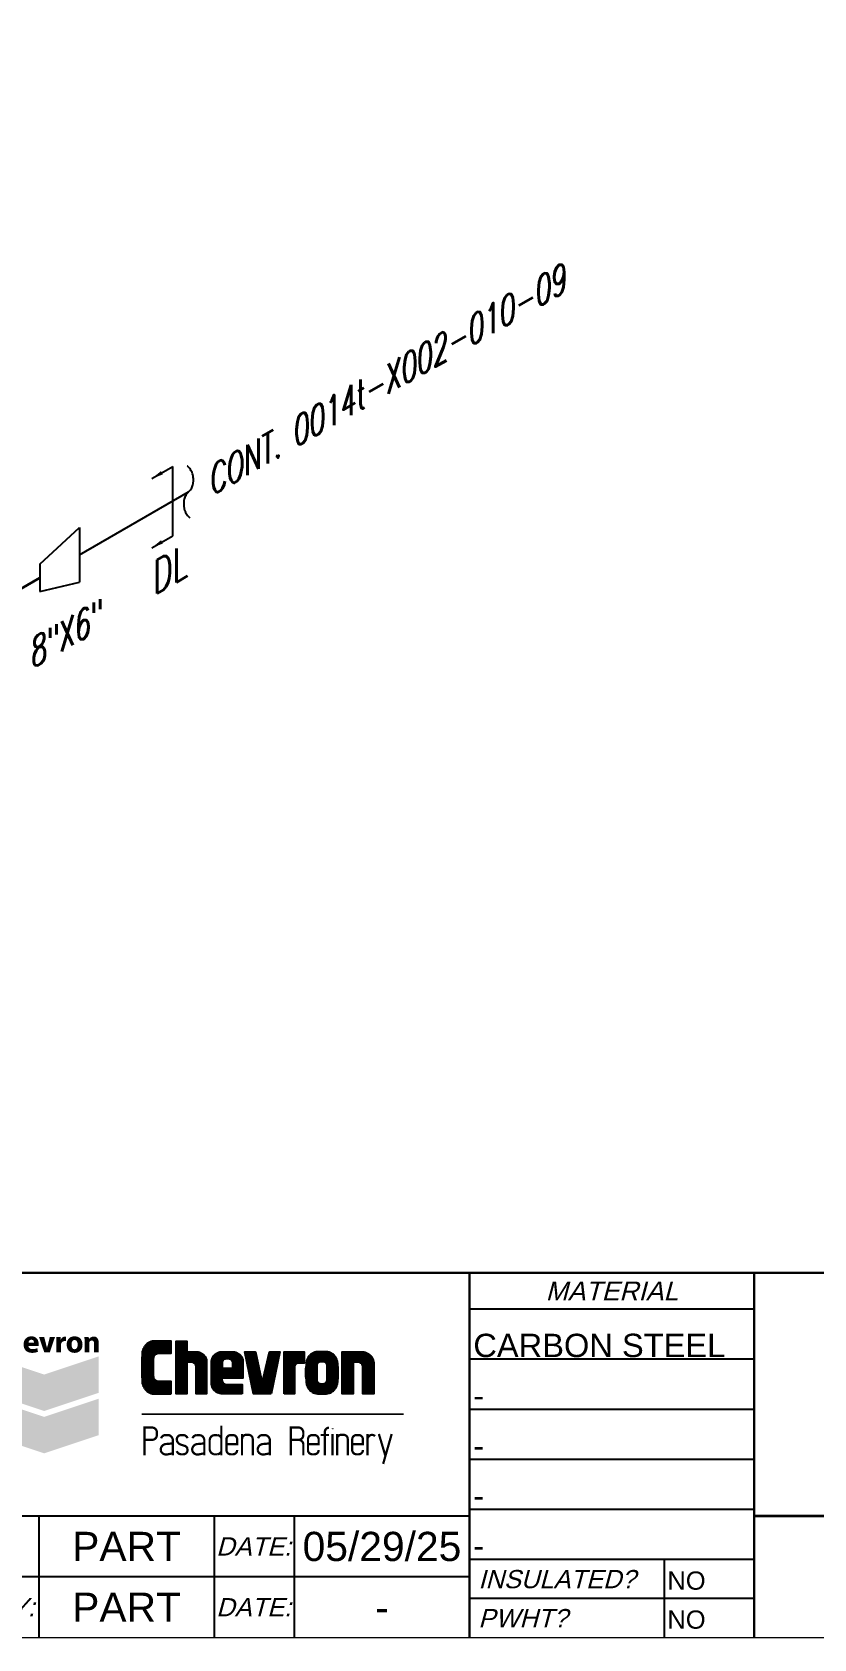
# Model space of a CAD drawing. Header units: inches. Extents: x 0.1 to 17.4, y 0.1 to 11.4.
# Drawn here: x 10.75 to 13.43, y 0.25 to 5.75 of the extents above; entities that cross this region are included whole.
import ezdxf
from ezdxf.enums import TextEntityAlignment as Align

# ---------------------------------------------------------------- set-up
doc = ezdxf.new("R2010")
doc.units = ezdxf.units.IN
doc.header["$MEASUREMENT"] = 0
doc.linetypes.add('HIDDEN2', pattern=[0.1875, 0.125, -0.0625])
for name, color, linetype in [('BORDER', 3, 'Continuous'), ('BORDERTEXT', 7, 'Continuous'), ('Continuation', 7, 'Continuous'), ('DL', 20, 'Continuous'), ('FITTINGS', 4, 'Continuous'), ('LOGO', 8, 'Continuous'), ('PIPE-ANNO', 150, 'HIDDEN2'), ('TEXT', 7, 'Continuous'), ('UNAS.PIPE', 251, 'Continuous')]:
    doc.layers.add(name, color=color, linetype=linetype)
doc.layers.add('PIPE', color=7, linetype='Continuous', lineweight=30)
doc.styles.add('FEASStandard', font='arial.ttf')
doc.styles.add('ISO30', font='simplex.shx', dxfattribs={"width": 0.85, "oblique": 30, "height": 0.075})
doc.styles.add('PART_Standard', font='romans', dxfattribs={"width": 0.8, "height": 0.09})
doc.styles.add('Richmond', font='arial.ttf')
doc.dimstyles.new('Richmond', dxfattribs={"dimtxt": 0.18, "dimasz": 0.18, "dimexe": 0.18, "dimexo": 0.0625, "dimgap": 0.09, "dimtad": 0, "dimtih": 1, "dimtoh": 1, "dimdec": 4, "dimzin": 0, "dimdsep": 46, "dimtxsty": 'Richmond', "dimcen": 0.09, "dimadec": 0, "dimazin": 0, "dimtfac": 1, "dimtdec": 4, "dimtofl": 0, "dimtmove": 0, "dimatfit": 3, "dimfxl": 1, "dimtolj": 1, "dimtzin": 0, "dimarcsym": 0})

# ---------------------------------------------------------------- blocks, each defined once
blk = doc.blocks.new('Border')
at = {"layer": 'LOGO', "lineweight": 0}
h = blk.add_hatch(color=164, dxfattribs=at)
edge = h.paths.add_edge_path(flags=16)
edge.add_spline(control_points=[(10.7582, 1.26), (10.7582, 1.2639), (10.7563, 1.2708), (10.7489, 1.2708), (10.7424, 1.2708), (10.7393, 1.2652), (10.7389, 1.26), (10.7389, 1.26), (10.7582, 1.26), (10.7582, 1.26)], knot_values=[0, 0, 0, 0, 1, 1, 1, 2, 2, 2, 3, 3, 3, 3], degree=3, periodic=0)
edge = h.paths.add_edge_path()
edge.add_spline(control_points=[(10.739, 1.2487), (10.7396, 1.2419), (10.7452, 1.2384), (10.7538, 1.2383), (10.759, 1.2382), (10.765, 1.2397), (10.7691, 1.2421), (10.7691, 1.2421), (10.7715, 1.2297), (10.7715, 1.2297), (10.7654, 1.2267), (10.7585, 1.2255), (10.7514, 1.2255), (10.7324, 1.2255), (10.7222, 1.2369), (10.7222, 1.2544), (10.7222, 1.2713), (10.7332, 1.2823), (10.7496, 1.2823), (10.7665, 1.2823), (10.7741, 1.2698), (10.7741, 1.2542), (10.7741, 1.2526), (10.7739, 1.2499), (10.7737, 1.2487), (10.7737, 1.2487), (10.739, 1.2487), (10.739, 1.2487)], knot_values=[0, 0, 0, 0, 1, 1, 1, 2, 2, 2, 3, 3, 3, 4, 4, 4, 5, 5, 5, 6, 6, 6, 7, 7, 7, 8, 8, 8, 9, 9, 9, 9], degree=3, periodic=0)
blk.add_hatch(color=164, dxfattribs=at).paths.add_polyline_path([(10.7929, 1.2277), (10.7752, 1.28), (10.7928, 1.28), (10.8024, 1.243), (10.8027, 1.243), (10.8123, 1.28), (10.8299, 1.28), (10.8123, 1.2277)])
h = blk.add_hatch(color=164, dxfattribs=at)
edge = h.paths.add_edge_path()
edge.add_spline(control_points=[(10.8345, 1.2628), (10.8345, 1.2705), (10.8342, 1.2756), (10.8339, 1.28), (10.8339, 1.28), (10.8489, 1.28), (10.8489, 1.28), (10.8489, 1.28), (10.8494, 1.2703), (10.8494, 1.2703), (10.8494, 1.2703), (10.8498, 1.2703), (10.8498, 1.2703), (10.8524, 1.278), (10.8575, 1.2809), (10.8627, 1.2812), (10.8651, 1.2814), (10.8665, 1.2812), (10.868, 1.2809), (10.868, 1.2809), (10.868, 1.2656), (10.868, 1.2656), (10.8665, 1.2659), (10.8636, 1.2662), (10.8616, 1.266), (10.8554, 1.2655), (10.8517, 1.261), (10.8507, 1.2559), (10.8505, 1.2548), (10.8504, 1.2536), (10.8504, 1.2522), (10.8504, 1.2522), (10.8504, 1.2277), (10.8504, 1.2277), (10.8504, 1.2277), (10.8345, 1.2277), (10.8345, 1.2277), (10.8345, 1.2277), (10.8345, 1.2628), (10.8345, 1.2628)], knot_values=[0, 0, 0, 0, 1, 1, 1, 2, 2, 2, 3, 3, 3, 4, 4, 4, 5, 5, 5, 6, 6, 6, 7, 7, 7, 8, 8, 8, 9, 9, 9, 10, 10, 10, 11, 11, 11, 12, 12, 12, 13, 13, 13, 13], degree=3, periodic=0)
h = blk.add_hatch(color=164, dxfattribs=at)
edge = h.paths.add_edge_path(flags=16)
edge.add_spline(control_points=[(10.9075, 1.2539), (10.9075, 1.2624), (10.9046, 1.2698), (10.897, 1.2698), (10.8894, 1.2698), (10.8865, 1.2624), (10.8865, 1.2539), (10.8865, 1.2453), (10.8894, 1.2379), (10.897, 1.2379), (10.9046, 1.2379), (10.9075, 1.2453), (10.9075, 1.2539)], knot_values=[0, 0, 0, 0, 1, 1, 1, 2, 2, 2, 3, 3, 3, 4, 4, 4, 4], degree=3, periodic=0)
edge = h.paths.add_edge_path()
edge.add_spline(control_points=[(10.9241, 1.2539), (10.9241, 1.2367), (10.9138, 1.2255), (10.897, 1.2255), (10.8802, 1.2255), (10.8699, 1.2367), (10.8699, 1.2539), (10.8699, 1.271), (10.8802, 1.2823), (10.897, 1.2823), (10.9138, 1.2823), (10.9241, 1.271), (10.9241, 1.2539)], knot_values=[0, 0, 0, 0, 1, 1, 1, 2, 2, 2, 3, 3, 3, 4, 4, 4, 4], degree=3, periodic=0)
h = blk.add_hatch(color=164, dxfattribs=at)
edge = h.paths.add_edge_path()
edge.add_spline(control_points=[(10.9312, 1.2633), (10.9312, 1.2699), (10.9309, 1.2755), (10.9306, 1.28), (10.9306, 1.28), (10.9456, 1.28), (10.9456, 1.28), (10.9456, 1.28), (10.946, 1.2727), (10.946, 1.2727), (10.946, 1.2727), (10.9463, 1.2727), (10.9463, 1.2727), (10.9484, 1.2761), (10.9539, 1.2817), (10.9625, 1.2817), (10.973, 1.2817), (10.9799, 1.2745), (10.9799, 1.2591), (10.9799, 1.2591), (10.9799, 1.2277), (10.9799, 1.2277), (10.9799, 1.2277), (10.964, 1.2277), (10.964, 1.2277), (10.964, 1.2277), (10.964, 1.2567), (10.964, 1.2567), (10.964, 1.2635), (10.9616, 1.2681), (10.9559, 1.2681), (10.9514, 1.2681), (10.9487, 1.2649), (10.9477, 1.262), (10.9473, 1.2609), (10.9471, 1.2594), (10.9471, 1.2579), (10.9471, 1.2579), (10.9471, 1.2277), (10.9471, 1.2277), (10.9471, 1.2277), (10.9312, 1.2277), (10.9312, 1.2277), (10.9312, 1.2277), (10.9312, 1.2633), (10.9312, 1.2633)], knot_values=[0, 0, 0, 0, 1, 1, 1, 2, 2, 2, 3, 3, 3, 4, 4, 4, 5, 5, 5, 6, 6, 6, 7, 7, 7, 8, 8, 8, 9, 9, 9, 10, 10, 10, 11, 11, 11, 12, 12, 12, 13, 13, 13, 14, 14, 14, 15, 15, 15, 15], degree=3, periodic=0)
h = blk.add_hatch(color=150, dxfattribs=at)
h.set_gradient(color1=(0, 127, 255), color2=(0, 59, 117), rotation=45, one_color=1, tint=0.23, name='HEMISPHERICAL')
h.paths.add_polyline_path([(10.6053, 1.0889), (10.6052, 1.2138), (10.7926, 1.1514)])
h = blk.add_hatch(color=142, dxfattribs=at)
h.set_gradient(color1=(0, 153, 204), color2=(0, 57, 77), rotation=75, one_color=1, tint=0.15, name='INVCYLINDER')
h.paths.add_polyline_path([(10.9799, 1.2138), (10.7926, 1.1514), (10.6052, 1.0889), (10.7925, 1.0265), (10.9799, 1.0889)])
h = blk.add_hatch(color=242, dxfattribs=at)
h.set_gradient(color1=(204, 0, 51), color2=(102, 0, 26), rotation=45, one_color=1, tint=0.2, name='HEMISPHERICAL')
h.paths.add_polyline_path([(10.6053, 0.9438), (10.6052, 1.0687), (10.7926, 1.0062)])
h = blk.add_hatch(color=1, dxfattribs=at)
h.set_gradient(color1=(255, 0, 0), color2=(87, 0, 0), rotation=75, one_color=1, tint=0.17, name='INVCYLINDER')
h.paths.add_polyline_path([(10.9799, 1.0686), (10.7926, 1.0062), (10.6052, 0.9438), (10.7925, 0.8813), (10.9799, 0.9438)])
at = {"layer": 'BORDER'}
for p, q in [((13.225, 1.375), (12.25, 1.375)), ((13.225, 1.2035), (12.25, 1.2035)), ((13.225, 1.0319), (12.25, 1.0319)), ((13.225, 0.8604), (12.25, 0.8604)), ((12.25, 0.6667), (10.375, 0.6667)), ((10.775, 0.6667), (10.775, 0.25)), ((11.375, 0.6667), (11.375, 0.25)), ((11.65, 0.25), (11.65, 0.6667)), ((13.225, 0.6888), (12.25, 0.6888)), ((13.225, 0.5173), (12.25, 0.5173)), ((12.9167, 0.5173), (12.9167, 0.25)), ((12.25, 0.4583), (10.375, 0.4583)), ((13.225, 0.3836), (12.25, 0.3836))]:
    blk.add_line(p, q, dxfattribs=at)
at = {"layer": 'BORDER', "const_width": 0.005}
blk.add_lwpolyline([(0.25, 0.25), (17.25, 0.25), (17.25, 11.25), (0.25, 11.25)], close=True, dxfattribs=at)
at = {"layer": 'BORDER', "const_width": 0.00833}
for points in [[(17.25, 1.5), (0.25, 1.5)], [(12.25, 0.25), (12.25, 1.5)], [(13.225, 0.25), (13.225, 1.5)], [(13.225, 0.6667), (17.25, 0.6667)]]:
    blk.add_lwpolyline(points, dxfattribs=at)
at = {"layer": 'LOGO'}
for p, q in [((11.1301, 1.1184), (11.1301, 1.2326)), ((11.1332, 1.109), (11.1332, 1.242)), ((11.1363, 1.1034), (11.1363, 1.2476)), ((11.1395, 1.0992), (11.1395, 1.2516)), ((11.1426, 1.0963), (11.1426, 1.2548)), ((11.1457, 1.0937), (11.1457, 1.2574)), ((11.1488, 1.0915), (11.1488, 1.2596)), ((11.152, 1.0898), (11.152, 1.2613)), ((11.1551, 1.0883), (11.1551, 1.2627)), ((11.1582, 1.087), (11.1582, 1.264)), ((11.1613, 1.0863), (11.1613, 1.2648)), ((11.1645, 1.0856), (11.1645, 1.2653)), ((11.1676, 1.0853), (11.1676, 1.2658)), ((11.1707, 1.216), (11.1707, 1.2659)), ((11.1738, 1.2196), (11.1738, 1.2659)), ((11.177, 1.2219), (11.177, 1.2659)), ((11.1801, 1.2234), (11.1801, 1.2659)), ((11.1832, 1.2241), (11.1832, 1.2659)), ((11.1863, 1.2242), (11.1863, 1.2659)), ((11.1895, 1.2242), (11.1895, 1.2659)), ((11.1926, 1.2242), (11.1926, 1.2659)), ((11.1957, 1.2242), (11.1957, 1.2659)), ((11.1988, 1.2242), (11.1988, 1.2659)), ((11.202, 1.2242), (11.202, 1.2659)), ((11.2051, 1.2242), (11.2051, 1.2659)), ((11.2082, 1.2242), (11.2082, 1.2659)), ((11.2113, 1.2242), (11.2113, 1.2659)), ((11.2145, 1.2242), (11.2145, 1.2659)), ((11.2176, 1.2242), (11.2176, 1.2659)), ((11.2207, 1.2242), (11.2207, 1.2659)), ((11.2238, 1.2242), (11.2238, 1.2659)), ((11.227, 1.2242), (11.227, 1.2659)), ((11.2457, 1.0857), (11.2457, 1.2659)), ((11.2488, 1.0857), (11.2488, 1.2659)), ((11.252, 1.0857), (11.252, 1.2659)), ((11.2551, 1.0857), (11.2551, 1.2659)), ((11.2582, 1.0857), (11.2582, 1.2659)), ((11.2613, 1.0857), (11.2613, 1.2659)), ((11.2645, 1.0857), (11.2645, 1.2659)), ((11.2676, 1.0857), (11.2676, 1.2659)), ((11.2707, 1.0857), (11.2707, 1.2659)), ((11.2738, 1.0857), (11.2738, 1.2659)), ((11.277, 1.0857), (11.277, 1.2659)), ((11.2801, 1.0857), (11.2801, 1.2659)), ((11.2832, 1.1936), (11.2832, 1.2294)), ((11.2863, 1.1936), (11.2863, 1.2294)), ((11.2895, 1.1936), (11.2895, 1.2294)), ((11.2926, 1.1936), (11.2926, 1.2294)), ((11.2957, 1.1936), (11.2957, 1.2294)), ((11.2988, 1.1936), (11.2988, 1.2294)), ((11.302, 1.193), (11.302, 1.2294)), ((11.3051, 1.1917), (11.3051, 1.2294)), ((11.3082, 1.1896), (11.3082, 1.2294)), ((11.3113, 1.1859), (11.3113, 1.2294)), ((11.3145, 1.0857), (11.3145, 1.2294)), ((11.3176, 1.0857), (11.3176, 1.2291)), ((11.3207, 1.0857), (11.3207, 1.2286)), ((11.3238, 1.0857), (11.3238, 1.2281)), ((11.327, 1.0857), (11.327, 1.2269)), ((11.3301, 1.0857), (11.3301, 1.2255)), ((11.3332, 1.0857), (11.3332, 1.2236)), ((11.3363, 1.0857), (11.3363, 1.2213)), ((11.3395, 1.0857), (11.3395, 1.2186)), ((11.3426, 1.0857), (11.3426, 1.2147)), ((11.3707, 1.1039), (11.3707, 1.2113)), ((11.3738, 1.0993), (11.3738, 1.2159)), ((11.377, 1.0958), (11.377, 1.2194)), ((11.3801, 1.0931), (11.3801, 1.222)), ((11.3832, 1.0909), (11.3832, 1.2243)), ((11.3863, 1.0892), (11.3863, 1.2259)), ((11.3895, 1.0879), (11.3895, 1.2273)), ((11.3926, 1.0871), (11.3926, 1.2283)), ((11.3957, 1.0863), (11.3957, 1.2288)), ((11.3988, 1.0859), (11.3988, 1.2293)), ((11.402, 1.1393), (11.402, 1.2294)), ((11.4051, 1.1996), (11.4051, 1.2294)), ((11.4082, 1.2023), (11.4082, 1.2294)), ((11.4113, 1.2041), (11.4113, 1.2294)), ((11.4145, 1.2047), (11.4145, 1.2294)), ((11.4176, 1.2048), (11.4176, 1.2294)), ((11.4207, 1.2048), (11.4207, 1.2294)), ((11.4238, 1.2048), (11.4238, 1.2294)), ((11.427, 1.2047), (11.427, 1.2294)), ((11.4301, 1.204), (11.4301, 1.2294)), ((11.4332, 1.2022), (11.4332, 1.2294)), ((11.4363, 1.1992), (11.4363, 1.2294)), ((11.4395, 1.1393), (11.4395, 1.2294)), ((11.4426, 1.1393), (11.4426, 1.229)), ((11.4457, 1.1393), (11.4457, 1.2285)), ((11.4488, 1.1393), (11.4488, 1.2279)), ((11.452, 1.1393), (11.452, 1.2266)), ((11.4551, 1.1393), (11.4551, 1.2252)), ((11.4582, 1.1393), (11.4582, 1.2232)), ((11.4613, 1.1393), (11.4613, 1.2208)), ((11.4645, 1.1393), (11.4645, 1.2179)), ((11.4676, 1.1393), (11.4676, 1.2139)), ((11.4832, 1.2163), (11.4832, 1.2294)), ((11.4863, 1.2013), (11.4863, 1.2294)), ((11.4895, 1.1863), (11.4895, 1.2294)), ((11.4926, 1.1712), (11.4926, 1.2294)), ((11.4957, 1.1562), (11.4957, 1.2294)), ((11.4988, 1.1412), (11.4988, 1.2294)), ((11.502, 1.1262), (11.502, 1.2294)), ((11.5051, 1.1112), (11.5051, 1.2294)), ((11.5082, 1.0962), (11.5082, 1.2294)), ((11.5113, 1.0857), (11.5113, 1.2294)), ((11.5145, 1.0857), (11.5145, 1.2294)), ((11.5176, 1.0857), (11.5176, 1.2237)), ((11.5613, 1.0857), (11.5613, 1.2148)), ((11.5645, 1.0857), (11.5645, 1.2285)), ((11.5676, 1.0857), (11.5676, 1.2294)), ((11.5707, 1.0894), (11.5707, 1.2294)), ((11.5738, 1.1042), (11.5738, 1.2294)), ((11.577, 1.1189), (11.577, 1.2294)), ((11.5801, 1.1337), (11.5801, 1.2294)), ((11.5832, 1.1485), (11.5832, 1.2294)), ((11.5863, 1.1633), (11.5863, 1.2294)), ((11.5895, 1.1781), (11.5895, 1.2294)), ((11.5926, 1.1929), (11.5926, 1.2294)), ((11.5957, 1.2077), (11.5957, 1.2294)), ((11.5988, 1.2225), (11.5988, 1.2294)), ((11.6145, 1.0857), (11.6145, 1.2294)), ((11.6176, 1.0857), (11.6176, 1.2294)), ((11.6207, 1.0857), (11.6207, 1.2294)), ((11.6238, 1.0857), (11.6238, 1.2294)), ((11.627, 1.0857), (11.627, 1.2294)), ((11.6301, 1.0857), (11.6301, 1.2294)), ((11.6332, 1.0857), (11.6332, 1.2294)), ((11.6363, 1.0857), (11.6363, 1.2294)), ((11.6395, 1.0857), (11.6395, 1.2294)), ((11.6426, 1.0857), (11.6426, 1.2294)), ((11.6457, 1.0857), (11.6457, 1.2294)), ((11.6488, 1.0857), (11.6488, 1.2294)), ((11.652, 1.1827), (11.652, 1.2294)), ((11.6551, 1.1867), (11.6551, 1.2294)), ((11.6582, 1.189), (11.6582, 1.2294)), ((11.6613, 1.1902), (11.6613, 1.2294)), ((11.6645, 1.1906), (11.6645, 1.2294)), ((11.6676, 1.1907), (11.6676, 1.2294)), ((11.6707, 1.1907), (11.6707, 1.2294)), ((11.6738, 1.1907), (11.6738, 1.2294)), ((11.677, 1.1907), (11.677, 1.2294)), ((11.6801, 1.1907), (11.6801, 1.2294)), ((11.6832, 1.1907), (11.6832, 1.2294)), ((11.6988, 1.1026), (11.6988, 1.2126)), ((11.702, 1.0988), (11.702, 1.2163)), ((11.7051, 1.0956), (11.7051, 1.2195)), ((11.7082, 1.0934), (11.7082, 1.2218)), ((11.7113, 1.0915), (11.7113, 1.2238)), ((11.7145, 1.0898), (11.7145, 1.2253)), ((11.7176, 1.0883), (11.7176, 1.2268)), ((11.7207, 1.0874), (11.7207, 1.2279)), ((11.7238, 1.0867), (11.7238, 1.2285)), ((11.727, 1.1848), (11.727, 1.229)), ((11.7301, 1.1904), (11.7301, 1.2294)), ((11.7332, 1.193), (11.7332, 1.2294)), ((11.7363, 1.1944), (11.7363, 1.2294)), ((11.7395, 1.195), (11.7395, 1.2294)), ((11.7426, 1.1952), (11.7426, 1.2294)), ((11.7457, 1.1952), (11.7457, 1.2294)), ((11.7488, 1.1951), (11.7488, 1.2294)), ((11.752, 1.1946), (11.752, 1.2294)), ((11.7551, 1.1933), (11.7551, 1.2294)), ((11.7582, 1.1909), (11.7582, 1.2294)), ((11.7613, 1.1865), (11.7613, 1.2291)), ((11.7645, 1.0865), (11.7645, 1.2286)), ((11.7676, 1.0873), (11.7676, 1.228)), ((11.7707, 1.0882), (11.7707, 1.227)), ((11.7738, 1.0895), (11.7738, 1.2256)), ((11.777, 1.0911), (11.777, 1.2242)), ((11.7801, 1.093), (11.7801, 1.2221)), ((11.7832, 1.0952), (11.7832, 1.2199)), ((11.7863, 1.0982), (11.7863, 1.2169)), ((11.7895, 1.1016), (11.7895, 1.2135)), ((11.8145, 1.0857), (11.8145, 1.2294)), ((11.8176, 1.0857), (11.8176, 1.2294)), ((11.8207, 1.0857), (11.8207, 1.2294)), ((11.8238, 1.0857), (11.8238, 1.2294)), ((11.827, 1.0857), (11.827, 1.2294)), ((11.8301, 1.0857), (11.8301, 1.2294)), ((11.8332, 1.0857), (11.8332, 1.2294)), ((11.8363, 1.0857), (11.8363, 1.2294)), ((11.8395, 1.0857), (11.8395, 1.2294)), ((11.8426, 1.0857), (11.8426, 1.2294)), ((11.8457, 1.0857), (11.8457, 1.2294)), ((11.8488, 1.0857), (11.8488, 1.2294)), ((11.852, 1.1936), (11.852, 1.2294)), ((11.8551, 1.1936), (11.8551, 1.2294)), ((11.8582, 1.1936), (11.8582, 1.2294)), ((11.8613, 1.1936), (11.8613, 1.2294)), ((11.8645, 1.1936), (11.8645, 1.2294)), ((11.8676, 1.1936), (11.8676, 1.2294)), ((11.8707, 1.1934), (11.8707, 1.2294)), ((11.8738, 1.1926), (11.8738, 1.2294)), ((11.877, 1.191), (11.877, 1.2294)), ((11.8801, 1.1885), (11.8801, 1.2294)), ((11.8832, 1.1839), (11.8832, 1.2293)), ((11.8863, 1.0857), (11.8863, 1.2288)), ((11.8895, 1.0857), (11.8895, 1.2284)), ((11.8926, 1.0857), (11.8926, 1.2277)), ((11.8957, 1.0857), (11.8957, 1.2264)), ((11.8988, 1.0857), (11.8988, 1.2249)), ((11.902, 1.0857), (11.902, 1.2233)), ((11.9051, 1.0857), (11.9051, 1.2213)), ((11.9082, 1.0857), (11.9082, 1.2187)), ((11.9113, 1.0857), (11.9113, 1.2155)), ((11.9145, 1.0857), (11.9145, 1.2116)), ((11.3457, 1.0857), (11.3457, 1.2097)), ((11.3488, 1.0857), (11.3488, 1.2005)), ((11.3676, 1.1112), (11.3676, 1.2042)), ((11.4051, 1.1393), (11.4051, 1.1735)), ((11.4082, 1.1393), (11.4082, 1.1735)), ((11.4113, 1.1393), (11.4113, 1.1735)), ((11.4145, 1.1393), (11.4145, 1.1735)), ((11.4176, 1.1393), (11.4176, 1.1735)), ((11.4207, 1.1393), (11.4207, 1.1735)), ((11.4238, 1.1393), (11.4238, 1.1735)), ((11.427, 1.1393), (11.427, 1.1735)), ((11.4301, 1.1393), (11.4301, 1.1735)), ((11.4332, 1.1393), (11.4332, 1.1735)), ((11.4363, 1.1393), (11.4363, 1.1735)), ((11.4707, 1.1393), (11.4707, 1.2084)), ((11.4738, 1.1393), (11.4738, 1.1964)), ((11.5207, 1.0857), (11.5207, 1.2095)), ((11.5238, 1.0857), (11.5238, 1.1952)), ((11.527, 1.0857), (11.527, 1.181)), ((11.5301, 1.0857), (11.5301, 1.1668)), ((11.5488, 1.0857), (11.5488, 1.16)), ((11.552, 1.0857), (11.552, 1.1737)), ((11.5551, 1.0857), (11.5551, 1.1874)), ((11.5582, 1.0857), (11.5582, 1.2011)), ((11.6895, 1.1426), (11.6895, 1.1726)), ((11.6926, 1.1146), (11.6926, 1.2006)), ((11.6957, 1.1074), (11.6957, 1.2077)), ((11.7926, 1.1064), (11.7926, 1.2088)), ((11.7957, 1.1127), (11.7957, 1.2024)), ((11.7988, 1.1307), (11.7988, 1.1838)), ((11.9176, 1.0857), (11.9176, 1.206)), ((11.9207, 1.0857), (11.9207, 1.1981)), ((11.1707, 1.0852), (11.1707, 1.1357)), ((11.1738, 1.0852), (11.1738, 1.132)), ((11.177, 1.0852), (11.177, 1.1297)), ((11.1801, 1.0852), (11.1801, 1.1284)), ((11.1832, 1.0852), (11.1832, 1.1277)), ((11.1863, 1.0852), (11.1863, 1.1274)), ((11.1895, 1.0852), (11.1895, 1.1274)), ((11.1926, 1.0852), (11.1926, 1.1274)), ((11.1957, 1.0852), (11.1957, 1.1274)), ((11.1988, 1.0852), (11.1988, 1.1274)), ((11.202, 1.0852), (11.202, 1.1274)), ((11.2051, 1.0852), (11.2051, 1.1274)), ((11.2082, 1.0852), (11.2082, 1.1274)), ((11.2113, 1.0852), (11.2113, 1.1274)), ((11.2145, 1.0852), (11.2145, 1.1274)), ((11.2176, 1.0852), (11.2176, 1.1274)), ((11.2207, 1.0852), (11.2207, 1.1274)), ((11.2238, 1.0852), (11.2238, 1.1274)), ((11.227, 1.0852), (11.227, 1.1274)), ((11.402, 1.0857), (11.402, 1.1316)), ((11.4051, 1.0857), (11.4051, 1.1245)), ((11.4082, 1.0857), (11.4082, 1.121)), ((11.4113, 1.0857), (11.4113, 1.1191)), ((11.4145, 1.0857), (11.4145, 1.1177)), ((11.4176, 1.0857), (11.4176, 1.1172)), ((11.4207, 1.0857), (11.4207, 1.117)), ((11.4238, 1.0857), (11.4238, 1.117)), ((11.427, 1.0857), (11.427, 1.117)), ((11.4301, 1.0857), (11.4301, 1.117)), ((11.4332, 1.0857), (11.4332, 1.117)), ((11.4363, 1.0857), (11.4363, 1.117)), ((11.4395, 1.0857), (11.4395, 1.117)), ((11.4426, 1.0857), (11.4426, 1.117)), ((11.4457, 1.0857), (11.4457, 1.117)), ((11.4488, 1.0857), (11.4488, 1.117)), ((11.452, 1.0857), (11.452, 1.117)), ((11.4551, 1.0857), (11.4551, 1.117)), ((11.4582, 1.0857), (11.4582, 1.117)), ((11.4613, 1.0857), (11.4613, 1.117)), ((11.4645, 1.0857), (11.4645, 1.117)), ((11.4676, 1.0857), (11.4676, 1.117)), ((11.4707, 1.0857), (11.4707, 1.117)), ((11.5332, 1.0857), (11.5332, 1.1526)), ((11.5363, 1.0857), (11.5363, 1.1384)), ((11.5395, 1.0857), (11.5395, 1.1242)), ((11.5426, 1.0857), (11.5426, 1.1326)), ((11.5457, 1.0857), (11.5457, 1.1463)), ((11.727, 1.0861), (11.727, 1.1304)), ((11.7301, 1.0858), (11.7301, 1.125)), ((11.7332, 1.0857), (11.7332, 1.1224)), ((11.7363, 1.0857), (11.7363, 1.1208)), ((11.7395, 1.0857), (11.7395, 1.1201)), ((11.7426, 1.0857), (11.7426, 1.12)), ((11.7457, 1.0857), (11.7457, 1.12)), ((11.7488, 1.0857), (11.7488, 1.12)), ((11.752, 1.0857), (11.752, 1.1206)), ((11.7551, 1.0857), (11.7551, 1.1219)), ((11.7582, 1.0858), (11.7582, 1.1243)), ((11.7613, 1.0861), (11.7613, 1.1286))]:
    blk.add_line(p, q, dxfattribs=at)
for points in [[(11.1292, 1.2249), (11.1279, 1.2087), (11.1272, 1.1924), (11.127, 1.1762), (11.1272, 1.16), (11.1279, 1.1436), (11.1292, 1.1274), (11.1292, 1.1269), (11.1294, 1.1245), (11.1295, 1.122), (11.1299, 1.1197), (11.1303, 1.1172), (11.131, 1.1148), (11.1317, 1.1125), (11.1325, 1.1103), (11.1337, 1.108), (11.1348, 1.1061), (11.136, 1.1038), (11.1375, 1.1019), (11.1388, 1.0999), (11.1405, 1.0981), (11.1423, 1.0965), (11.1441, 1.0948), (11.1459, 1.0935), (11.1478, 1.092), (11.1501, 1.0908), (11.1522, 1.0897), (11.1546, 1.0885), (11.1567, 1.0875), (11.1588, 1.0867), (11.1613, 1.0863), (11.1637, 1.0857), (11.166, 1.0854), (11.1685, 1.0852), (11.1709, 1.0852), (11.2283, 1.0852)], [(11.2283, 1.0857), (11.2283, 1.1274), (11.1858, 1.1274), (11.1842, 1.1277), (11.1826, 1.1278), (11.1811, 1.128), (11.1798, 1.1286), (11.1783, 1.1292), (11.1768, 1.1298), (11.1756, 1.1307), (11.1744, 1.1316), (11.173, 1.1326), (11.1721, 1.1337), (11.1711, 1.135), (11.1703, 1.1364), (11.1696, 1.1379), (11.169, 1.1393), (11.1684, 1.1407), (11.1682, 1.1422), (11.1681, 1.1438), (11.1678, 1.1454), (11.1678, 1.2063), (11.1681, 1.2078), (11.1682, 1.2095), (11.1684, 1.211), (11.169, 1.2125), (11.1696, 1.214), (11.1703, 1.2153), (11.1711, 1.2167), (11.1721, 1.2179), (11.173, 1.2189), (11.1744, 1.22), (11.1756, 1.2209), (11.1768, 1.2218), (11.1783, 1.2225), (11.1798, 1.2233), (11.1811, 1.2236), (11.1826, 1.224), (11.1842, 1.2242), (11.1858, 1.2242), (11.2283, 1.2242), (11.2283, 1.2659), (11.1709, 1.2659), (11.1685, 1.2659), (11.166, 1.2655), (11.1637, 1.2652), (11.1613, 1.2648), (11.1588, 1.2643), (11.1567, 1.2634), (11.1546, 1.2625), (11.1522, 1.2614), (11.1501, 1.2603), (11.1478, 1.259), (11.1459, 1.2576), (11.1441, 1.2562), (11.1423, 1.2545), (11.1405, 1.2527), (11.1388, 1.2509), (11.1375, 1.2491), (11.136, 1.2472), (11.1348, 1.245), (11.1337, 1.2428), (11.1325, 1.2407), (11.1317, 1.2384), (11.131, 1.2362), (11.1303, 1.2337), (11.1299, 1.2314), (11.1295, 1.229), (11.1294, 1.2266), (11.1292, 1.2242)], [(11.5699, 1.0857), (11.5104, 1.0857), (11.4805, 1.2294), (11.5163, 1.2294), (11.54, 1.1215), (11.5647, 1.2294), (11.6003, 1.2294), (11.5699, 1.0857)], [(11.6144, 1.0857), (11.6144, 1.2294), (11.6837, 1.2294), (11.6837, 1.1907), (11.6652, 1.1907), (11.6638, 1.1906), (11.6623, 1.1904), (11.6611, 1.1901), (11.6598, 1.1897), (11.6585, 1.1891), (11.6573, 1.1886), (11.6562, 1.1877), (11.6551, 1.1868), (11.6542, 1.1859), (11.6533, 1.1847), (11.6524, 1.1837), (11.6519, 1.1825), (11.6513, 1.1811), (11.6509, 1.1799), (11.6506, 1.1787), (11.6504, 1.1772), (11.6503, 1.1758), (11.6503, 1.0857), (11.6144, 1.0857)], [(11.4389, 1.1735), (11.4388, 1.1911), (11.4388, 1.1924), (11.4386, 1.1938), (11.4385, 1.1951), (11.4378, 1.1963), (11.4372, 1.1976), (11.4365, 1.1988), (11.436, 1.1999), (11.435, 1.2009), (11.434, 1.2017), (11.4329, 1.2024), (11.4316, 1.2031), (11.4306, 1.2037), (11.4292, 1.2044), (11.4279, 1.2045), (11.4268, 1.2048), (11.4252, 1.2048), (11.4159, 1.2048), (11.4145, 1.2048), (11.4134, 1.2045), (11.4118, 1.2044), (11.4107, 1.2037), (11.4094, 1.2031), (11.4084, 1.2024), (11.4073, 1.2017), (11.4063, 1.2009), (11.4053, 1.1999), (11.4045, 1.1988), (11.4039, 1.1976), (11.4035, 1.1963), (11.4028, 1.1951), (11.4024, 1.1938), (11.4024, 1.1924), (11.4022, 1.1911), (11.4022, 1.1735), (11.4389, 1.1735)]]:
    blk.add_lwpolyline(points, dxfattribs=at)
for points in [[(11.3311, 1.2251), (11.3329, 1.2239), (11.3347, 1.2225), (11.3365, 1.2212), (11.3383, 1.2197), (11.3398, 1.2182), (11.3414, 1.2164), (11.3426, 1.2146), (11.3441, 1.2128), (11.3452, 1.2108), (11.3461, 1.2089), (11.3471, 1.2068), (11.3479, 1.2047), (11.3483, 1.2026), (11.3489, 1.2003), (11.3492, 1.1981), (11.3494, 1.196), (11.3494, 1.1936), (11.3494, 1.0857), (11.3138, 1.0857), (11.3138, 1.1773, 0.414214), (11.2975, 1.1936), (11.2811, 1.1936), (11.2811, 1.0857), (11.2454, 1.0857), (11.2454, 1.2659), (11.2811, 1.2659), (11.2811, 1.2294), (11.3138, 1.2294), (11.316, 1.2294), (11.3183, 1.229), (11.3205, 1.2287), (11.3227, 1.2283), (11.3248, 1.2278), (11.327, 1.2269), (11.329, 1.226)], [(11.8967, 1.226), (11.899, 1.2249), (11.9011, 1.2239), (11.9033, 1.2225), (11.9053, 1.2212), (11.9071, 1.2197), (11.909, 1.218), (11.9107, 1.2162), (11.9123, 1.2144), (11.9137, 1.2126), (11.9152, 1.2107), (11.9164, 1.2086), (11.9174, 1.2063), (11.9185, 1.2042), (11.9194, 1.2018), (11.9203, 1.1997), (11.9209, 1.1972), (11.9212, 1.1949), (11.9218, 1.1925), (11.9219, 1.19), (11.9219, 1.1877), (11.9219, 1.0857), (11.8847, 1.0857), (11.8847, 1.1769, 0.414214), (11.868, 1.1936), (11.8513, 1.1936), (11.8513, 1.0857), (11.814, 1.0857), (11.814, 1.2294), (11.8802, 1.2294), (11.8826, 1.2294), (11.8851, 1.229), (11.8874, 1.2287), (11.89, 1.2283), (11.8923, 1.2278), (11.8946, 1.2269)]]:
    blk.add_lwpolyline(points, format="xyb", close=True, dxfattribs=at)
for points in [[(11.4713, 1.0857), (11.4018, 1.0857), (11.3995, 1.0858), (11.3973, 1.0861), (11.3951, 1.0864), (11.3929, 1.087), (11.3906, 1.0875), (11.3887, 1.0882), (11.3865, 1.0891), (11.3845, 1.0902), (11.3825, 1.0912), (11.3807, 1.0927), (11.3789, 1.0939), (11.3773, 1.0954), (11.3757, 1.0971), (11.3743, 1.0987), (11.3728, 1.1007), (11.3716, 1.1025), (11.3705, 1.1043), (11.3695, 1.1062), (11.3686, 1.1083), (11.3678, 1.1106), (11.3671, 1.1127), (11.3668, 1.1148), (11.3663, 1.117), (11.3662, 1.1191), (11.366, 1.1215), (11.366, 1.1936), (11.3662, 1.196), (11.3663, 1.1981), (11.3668, 1.2003), (11.3671, 1.2026), (11.3678, 1.2047), (11.3686, 1.2068), (11.3695, 1.2089), (11.3705, 1.2108), (11.3716, 1.2128), (11.3728, 1.2146), (11.3743, 1.2164), (11.3757, 1.2182), (11.3773, 1.2197), (11.3789, 1.2212), (11.3807, 1.2225), (11.3825, 1.2239), (11.3845, 1.2251), (11.3865, 1.226), (11.3887, 1.2269), (11.3906, 1.2278), (11.3929, 1.2283), (11.3951, 1.2287), (11.3973, 1.229), (11.3995, 1.2294), (11.4018, 1.2294), (11.4381, 1.2294), (11.4405, 1.2294), (11.4426, 1.229), (11.4447, 1.2287), (11.4471, 1.2283), (11.4492, 1.2278), (11.4513, 1.2269), (11.4534, 1.226), (11.4553, 1.2251), (11.4573, 1.2239), (11.4591, 1.2225), (11.4609, 1.2212), (11.4627, 1.2197), (11.4642, 1.2182), (11.4658, 1.2164), (11.467, 1.2146), (11.4683, 1.2128), (11.4696, 1.2108), (11.4705, 1.2089), (11.4714, 1.2068), (11.4723, 1.2047), (11.4728, 1.2026), (11.4732, 1.2003), (11.4737, 1.1981), (11.4739, 1.196), (11.4739, 1.1936), (11.4739, 1.1393), (11.4018, 1.1393), (11.4018, 1.1395), (11.4018, 1.1333), (11.4019, 1.1317), (11.4023, 1.1302), (11.4028, 1.1288), (11.4034, 1.1273), (11.4041, 1.126), (11.405, 1.1246), (11.4059, 1.1234), (11.407, 1.1221), (11.4081, 1.121), (11.4093, 1.1201), (11.4108, 1.1192), (11.4122, 1.1188), (11.4136, 1.118), (11.4151, 1.1174), (11.4165, 1.1173), (11.4181, 1.1171), (11.4198, 1.117), (11.4713, 1.117)], [(11.6961, 1.2086), (11.695, 1.2063), (11.694, 1.2042), (11.6931, 1.2018), (11.6922, 1.1997), (11.6916, 1.1972), (11.6911, 1.1949), (11.6908, 1.1925), (11.6905, 1.19), (11.6905, 1.1877), (11.6904, 1.1873), (11.6904, 1.1868), (11.6904, 1.1862), (11.6904, 1.1856), (11.6904, 1.1853), (11.6902, 1.1847), (11.6902, 1.1843), (11.6902, 1.1837), (11.6902, 1.1834), (11.69, 1.1826), (11.69, 1.1823), (11.69, 1.1817), (11.69, 1.1811), (11.69, 1.1807), (11.6899, 1.1803), (11.6899, 1.1798), (11.6899, 1.1792), (11.6899, 1.1787), (11.6899, 1.1781), (11.6899, 1.1778), (11.6896, 1.1772), (11.6896, 1.1767), (11.6896, 1.1762), (11.6895, 1.1756), (11.6895, 1.1753), (11.6895, 1.1747), (11.6895, 1.1742), (11.6895, 1.1736), (11.6895, 1.1731), (11.6895, 1.1727), (11.6893, 1.1722), (11.6893, 1.1717), (11.6893, 1.1711), (11.6893, 1.1708), (11.6893, 1.17), (11.6893, 1.1697), (11.6893, 1.1691), (11.6893, 1.1686), (11.6893, 1.1681), (11.6893, 1.1677), (11.6891, 1.1672), (11.6891, 1.1667), (11.6891, 1.1661), (11.6891, 1.1658), (11.6891, 1.1652), (11.6891, 1.1646), (11.6891, 1.1641), (11.6891, 1.1636), (11.6891, 1.1632), (11.6891, 1.1627), (11.6891, 1.1622), (11.6891, 1.1616), (11.6891, 1.161), (11.6891, 1.1605), (11.6891, 1.1601), (11.6891, 1.1596), (11.6891, 1.1591), (11.6891, 1.1586), (11.6891, 1.1582), (11.6891, 1.1574), (11.6891, 1.1571), (11.6891, 1.1565), (11.6891, 1.1562), (11.6891, 1.1555), (11.6891, 1.1551), (11.6891, 1.1546), (11.6891, 1.1541), (11.6891, 1.1535), (11.6891, 1.1532), (11.6891, 1.1526), (11.6891, 1.152), (11.6891, 1.1515), (11.6891, 1.151), (11.6891, 1.1506), (11.6891, 1.1501), (11.6891, 1.1496), (11.6891, 1.149), (11.6891, 1.1484), (11.6893, 1.1479), (11.6893, 1.1475), (11.6893, 1.147), (11.6893, 1.1465), (11.6893, 1.146), (11.6893, 1.1456), (11.6893, 1.1448), (11.6893, 1.1445), (11.6893, 1.144), (11.6893, 1.1436), (11.6893, 1.1429), (11.6895, 1.1425), (11.6895, 1.142), (11.6895, 1.1415), (11.6895, 1.1409), (11.6895, 1.1406), (11.6895, 1.14), (11.6895, 1.1395), (11.6896, 1.1389), (11.6896, 1.1384), (11.6896, 1.138), (11.6899, 1.1375), (11.6899, 1.137), (11.6899, 1.1364), (11.6899, 1.1361), (11.6899, 1.1353), (11.6899, 1.135), (11.69, 1.1344), (11.69, 1.1341), (11.69, 1.1334), (11.69, 1.133), (11.69, 1.1325), (11.6902, 1.1319), (11.6902, 1.1314), (11.6902, 1.131), (11.6902, 1.1305), (11.6904, 1.1299), (11.6904, 1.1295), (11.6904, 1.1289), (11.6904, 1.1286), (11.6904, 1.128), (11.6905, 1.1274), (11.6905, 1.1277), (11.6905, 1.1251), (11.6908, 1.1226), (11.6911, 1.1202), (11.6916, 1.1179), (11.6922, 1.1155), (11.6931, 1.1133), (11.694, 1.111), (11.695, 1.1088), (11.6961, 1.1065), (11.6974, 1.1046), (11.6988, 1.1026), (11.7003, 1.1007), (11.7019, 1.0989), (11.7034, 1.0971), (11.7052, 1.0954), (11.7073, 1.0939), (11.7093, 1.0927), (11.7114, 1.0915), (11.7136, 1.0902), (11.7157, 1.0891), (11.7178, 1.0882), (11.7202, 1.0875), (11.7226, 1.087), (11.725, 1.0864), (11.7274, 1.0861), (11.73, 1.0858), (11.7322, 1.0857), (11.7448, 1.0857), (11.7567, 1.0857), (11.7591, 1.0858), (11.7616, 1.0861), (11.7639, 1.0864), (11.7663, 1.087), (11.7686, 1.0875), (11.7709, 1.0882), (11.7731, 1.0891), (11.7754, 1.0902), (11.7776, 1.0915), (11.7795, 1.0927), (11.7816, 1.0939), (11.7835, 1.0954), (11.7853, 1.0971), (11.7871, 1.0989), (11.7887, 1.1007), (11.7902, 1.1026), (11.7916, 1.1046), (11.7927, 1.1065), (11.7939, 1.1088), (11.795, 1.111), (11.7959, 1.1133), (11.7966, 1.1155), (11.7972, 1.1179), (11.7977, 1.1202), (11.7981, 1.1226), (11.7983, 1.1251), (11.7984, 1.1277), (11.7984, 1.1274), (11.7984, 1.1281), (11.7986, 1.1289), (11.7987, 1.1298), (11.7987, 1.1304), (11.799, 1.1313), (11.799, 1.1319), (11.7992, 1.1326), (11.7993, 1.1334), (11.7993, 1.1343), (11.7995, 1.135), (11.7995, 1.1357), (11.7995, 1.1364), (11.7996, 1.1371), (11.7996, 1.1379), (11.7999, 1.1388), (11.7999, 1.1395), (11.7999, 1.1402), (11.8001, 1.1409), (11.8001, 1.1416), (11.8001, 1.1425), (11.8002, 1.1433), (11.8002, 1.144), (11.8002, 1.1447), (11.8002, 1.1456), (11.8004, 1.1461), (11.8004, 1.147), (11.8004, 1.1478), (11.8004, 1.1484), (11.8004, 1.1492), (11.8005, 1.1501), (11.8005, 1.1508), (11.8005, 1.1515), (11.8005, 1.1523), (11.8005, 1.1532), (11.8005, 1.1538), (11.8005, 1.1546), (11.8005, 1.1553), (11.8005, 1.1562), (11.8005, 1.1569), (11.8005, 1.1574), (11.8005, 1.1583), (11.8005, 1.1591), (11.8005, 1.1598), (11.8005, 1.1605), (11.8005, 1.1614), (11.8005, 1.1622), (11.8005, 1.1628), (11.8005, 1.1636), (11.8005, 1.1645), (11.8004, 1.1652), (11.8004, 1.1659), (11.8004, 1.1667), (11.8004, 1.1676), (11.8004, 1.1682), (11.8004, 1.169), (11.8002, 1.1697), (11.8002, 1.1704), (11.8002, 1.1711), (11.8001, 1.1718), (11.8001, 1.1727), (11.8001, 1.1735), (11.8001, 1.1742), (11.7999, 1.1749), (11.7999, 1.1758), (11.7999, 1.1765), (11.7996, 1.1772), (11.7996, 1.178), (11.7995, 1.1787), (11.7995, 1.1794), (11.7993, 1.1803), (11.7993, 1.181), (11.7992, 1.1817), (11.7992, 1.1825), (11.799, 1.1834), (11.7987, 1.1841), (11.7987, 1.1847), (11.7986, 1.1855), (11.7986, 1.1862), (11.7984, 1.187), (11.7984, 1.1877), (11.7983, 1.19), (11.7981, 1.1925), (11.7977, 1.1949), (11.7972, 1.1972), (11.7966, 1.1997), (11.7959, 1.2018), (11.795, 1.2042), (11.7939, 1.2063), (11.7927, 1.2086), (11.7916, 1.2107), (11.7902, 1.2126), (11.7887, 1.2144), (11.7871, 1.2162), (11.7853, 1.218), (11.7835, 1.2197), (11.7816, 1.2212), (11.7795, 1.2225), (11.7776, 1.2239), (11.7754, 1.2249), (11.7731, 1.226), (11.7709, 1.2269), (11.7686, 1.2278), (11.7663, 1.2283), (11.7639, 1.2287), (11.7616, 1.229), (11.7591, 1.2294), (11.7567, 1.2294), (11.7448, 1.2294), (11.7322, 1.2294), (11.73, 1.2294), (11.7274, 1.229), (11.725, 1.2287), (11.7226, 1.2283), (11.7202, 1.2278), (11.7178, 1.2269), (11.7157, 1.226), (11.7136, 1.2249), (11.7114, 1.2239), (11.7093, 1.2225), (11.7073, 1.2212), (11.7052, 1.2197), (11.7034, 1.218), (11.7019, 1.2162), (11.7003, 1.2144), (11.6988, 1.2126), (11.6974, 1.2107)], [(11.7273, 1.1856), (11.7268, 1.1844), (11.7265, 1.1829), (11.7264, 1.1817), (11.7264, 1.1803), (11.7264, 1.1348), (11.7264, 1.1335), (11.7265, 1.1322), (11.7268, 1.1308), (11.7273, 1.1296), (11.7277, 1.1281), (11.7285, 1.1271), (11.7292, 1.1259), (11.7301, 1.125), (11.7312, 1.1238), (11.7321, 1.1232), (11.7333, 1.1223), (11.7345, 1.1215), (11.7358, 1.1209), (11.7369, 1.1206), (11.7384, 1.1202), (11.7399, 1.12), (11.7411, 1.12), (11.7448, 1.12), (11.7477, 1.12), (11.7492, 1.12), (11.7506, 1.1202), (11.7519, 1.1206), (11.7531, 1.1209), (11.7544, 1.1215), (11.7556, 1.1223), (11.7567, 1.1232), (11.7578, 1.1238), (11.7587, 1.125), (11.7596, 1.1259), (11.7605, 1.1271), (11.7612, 1.1281), (11.7616, 1.1296), (11.7621, 1.1308), (11.7623, 1.1322), (11.7624, 1.1335), (11.7627, 1.1348), (11.7627, 1.1803), (11.7624, 1.1817), (11.7623, 1.1829), (11.7621, 1.1844), (11.7616, 1.1856), (11.7612, 1.187), (11.7605, 1.1882), (11.7596, 1.1892), (11.7587, 1.1904), (11.7578, 1.1913), (11.7567, 1.1922), (11.7556, 1.1931), (11.7544, 1.1936), (11.7531, 1.1942), (11.7519, 1.1946), (11.7506, 1.1949), (11.7492, 1.1951), (11.7477, 1.1952), (11.7411, 1.1952), (11.7399, 1.1951), (11.7384, 1.1949), (11.7369, 1.1946), (11.7358, 1.1942), (11.7345, 1.1936), (11.7333, 1.1931), (11.7321, 1.1922), (11.7312, 1.1913), (11.7301, 1.1904), (11.7292, 1.1892), (11.7285, 1.1882), (11.7277, 1.187)]]:
    blk.add_lwpolyline(points, close=True, dxfattribs=at)
for points, const_width in [([(12.024, 1.0154), (11.127, 1.0154)], 0.00625), ([(11.1363, 0.9738), (11.1363, 0.8748)], 0.00773), ([(11.3998, 0.9758), (11.3998, 0.8748)], 0.00773), ([(11.4706, 0.9476), (11.4706, 0.9326)], 0.00773), ([(11.6379, 0.9738), (11.6379, 0.8748)], 0.00773), ([(11.7397, 0.9442), (11.7689, 0.9442)], 0.00773), ([(11.7806, 0.9476), (11.7806, 0.8748)], 0.00773), ([(11.7961, 0.9476), (11.7961, 0.9326)], 0.00773), ([(11.9007, 0.9476), (11.9007, 0.8748)], 0.00773), ([(11.9394, 0.9476), (11.9613, 0.8744)], 0.00773), ([(11.9833, 0.9476), (11.954, 0.8452)], 0.00773), ([(11.4503, 0.9131), (11.421, 0.9131)], 0.00773), ([(11.7295, 0.9131), (11.7002, 0.9131)], 0.00773), ([(11.8811, 0.9131), (11.8518, 0.9131)], 0.00773)]:
    blk.add_lwpolyline(points, dxfattribs=dict(at, const_width=const_width))
for points, const_width in [([(11.1402, 0.9699), (11.1619, 0.9699, -0.414214), (11.1789, 0.9529), (11.1789, 0.9444, -0.414214), (11.1619, 0.9274), (11.1402, 0.9274)], 0.00773), ([(11.1934, 0.933), (11.1934, 0.933, -0.313861), (11.208, 0.944), (11.219, 0.944, -0.382974), (11.2336, 0.922), (11.2336, 0.8748, -0.382974)], 0.00773), ([(11.2838, 0.933), (11.2838, 0.933, 0.313861), (11.2692, 0.944), (11.2619, 0.944, 0.414214), (11.2472, 0.9293), (11.2472, 0.9257, 0.265564), (11.2619, 0.911), (11.2729, 0.9074, -0.288199), (11.2838, 0.8964), (11.2838, 0.8927, -0.414214), (11.2692, 0.8781), (11.2619, 0.8781, -0.313861), (11.2472, 0.8891), (11.2472, 0.8891)], 0.00773), ([(11.3011, 0.933), (11.3011, 0.933, -0.313861), (11.3158, 0.944), (11.3267, 0.944, -0.382974), (11.3414, 0.922), (11.3414, 0.8748, -0.382974)], 0.00773), ([(11.4, 0.933), (11.4, 0.933, 0.313861), (11.3854, 0.944), (11.3744, 0.944, 0.382974), (11.3598, 0.922), (11.3598, 0.9001, 0.382974), (11.3744, 0.8781), (11.3854, 0.8781, 0.313861), (11.4, 0.8891), (11.4, 0.8891)], 0.00773), ([(11.4539, 0.9092), (11.4539, 0.9293, 0.414214), (11.4393, 0.944), (11.432, 0.944, 0.414214), (11.4173, 0.9293), (11.4173, 0.8927, 0.414214), (11.432, 0.8781), (11.4393, 0.8781, 0.414214), (11.4539, 0.8927), (11.4539, 0.8927)], 0.00773), ([(11.5072, 0.8748), (11.5072, 0.9303, 0.414214), (11.4926, 0.9449), (11.4853, 0.9449, 0.414214), (11.4706, 0.9303), (11.4706, 0.8748)], 0.00773), ([(11.5256, 0.933), (11.5256, 0.933, -0.313861), (11.5402, 0.944), (11.5512, 0.944, -0.382974), (11.5658, 0.922), (11.5658, 0.8748, -0.382974)], 0.00773), ([(11.6418, 0.9699), (11.6635, 0.9699, -0.414214), (11.6805, 0.9529), (11.6805, 0.9444, -0.414214), (11.6635, 0.9274), (11.6418, 0.9274)], 0.00773), ([(11.7331, 0.9092), (11.7331, 0.9293, 0.414214), (11.7185, 0.944), (11.7112, 0.944, 0.414214), (11.6965, 0.9293), (11.6965, 0.8927, 0.414214), (11.7112, 0.8781), (11.7185, 0.8781, 0.414214), (11.7331, 0.8927), (11.7331, 0.8927)], 0.00773), ([(11.7689, 0.9694), (11.7689, 0.9694, 0.414214), (11.7543, 0.9548), (11.7543, 0.8748)], 0.00773), ([(11.7793, 0.9676, 1), (11.7831, 0.9676, 1)], 0.00387), ([(11.8327, 0.8748), (11.8327, 0.9303, 0.414214), (11.8181, 0.9449), (11.8107, 0.9449, 0.414214), (11.7961, 0.9303), (11.7961, 0.8748)], 0.00773), ([(11.8847, 0.9092), (11.8847, 0.9293, 0.414214), (11.8701, 0.944), (11.8628, 0.944, 0.414214), (11.8481, 0.9293), (11.8481, 0.8927, 0.414214), (11.8628, 0.8781), (11.8701, 0.8781, 0.414214), (11.8847, 0.8927), (11.8847, 0.8927)], 0.00773), ([(11.9263, 0.9403), (11.9263, 0.9403), (11.9263, 0.9403), (11.9263, 0.9403, 0.663975), (11.9007, 0.9293), (11.9007, 0.9293)], 0.00773), ([(11.2329, 0.9153), (11.2115, 0.9134, 0.396573), (11.192, 0.8949), (11.192, 0.8915, 0.414214), (11.2158, 0.8779), (11.2329, 0.8813)], 0.00773), ([(11.3406, 0.9153), (11.3193, 0.9134, 0.396573), (11.2998, 0.8949), (11.2998, 0.8915, 0.414214), (11.3236, 0.8779), (11.3406, 0.8813)], 0.00773), ([(11.5651, 0.9153), (11.5437, 0.9134, 0.396573), (11.5242, 0.8949), (11.5242, 0.8915, 0.414214), (11.548, 0.8779), (11.5651, 0.8813)], 0.00773), ([(11.6659, 0.9274), (11.6659, 0.9274, -0.379119), (11.6806, 0.9121), (11.6806, 0.8748)], 0.00773)]:
    blk.add_lwpolyline(points, format="xyb", dxfattribs=dict(at, const_width=const_width))
at = {"layer": 'BORDERTEXT', "style": 'FEASStandard', "oblique": 15}
blk.add_text('MATERIAL', height=0.065, dxfattribs=at).set_placement((12.7375, 1.4375), align=Align.MIDDLE)
for s, p in [('DATE:', (11.3821, 0.5625)), ('INSULATED?', (12.2802, 0.4505)), ('CHK. BY:', (10.3873, 0.3542)), ('DATE:', (11.3821, 0.3542)), ('PWHT?', (12.2802, 0.3168))]:
    blk.add_text(s, height=0.0625, dxfattribs=at).set_placement(p, align=Align.MIDDLE_LEFT)
blk = doc.blocks.new('BORDER TEXT')
at = {"layer": 'BORDERTEXT'}
for tag, p, height, style in [('API_PIPE_CLASS', (5.4645, 1.2542), 0.08, 'Richmond'), ('MATERIAL1', (12.263, 1.2111), 0.08, 'Richmond'), ('CVX_PIPE_SPEC', (5.4619, 1.0932), 0.08, 'Richmond'), ('P&ID_#1', (0.25, 1.0831), 0.0625, 'FEASStandard'), ('LINE_#1', (1.4866, 1.0831), 0.0625, 'FEASStandard'), ('MATERIAL2', (12.263, 1.0395), 0.08, 'Richmond'), ('OP_TEMP', (5.1687, 0.9325), 0.08, 'Richmond'), ('P&ID_#2', (0.25, 0.9224), 0.0625, 'FEASStandard'), ('LINE_#2', (1.4866, 0.9224), 0.0625, 'FEASStandard'), ('MATERIAL3', (12.263, 0.868), 0.08, 'Richmond'), ('FROM', (5.0146, 0.7718), 0.08, 'Richmond'), ('P&ID_#3', (0.25, 0.7617), 0.0625, 'FEASStandard'), ('LINE_#3', (1.4866, 0.7617), 0.0625, 'FEASStandard'), ('MATERIAL4', (12.263, 0.6965), 0.08, 'Richmond'), ('P&ID_#4', (0.25, 0.601), 0.0625, 'FEASStandard'), ('LINE_#4', (1.4866, 0.601), 0.0625, 'FEASStandard'), ('TO', (4.8543, 0.6112), 0.08, 'Richmond'), ('MATERIAL5', (12.263, 0.5249), 0.08, 'Richmond'), ('P&ID_#5', (0.25, 0.4403), 0.0625, 'FEASStandard'), ('LINE_#5', (1.4866, 0.4403), 0.0625, 'FEASStandard'), ('MISC', (4.9789, 0.4506), 0.08, 'Richmond'), ('INSULATION', (12.9278, 0.4142), 0.0625, 'FEASStandard'), ('P&ID_#6', (0.25, 0.2796), 0.0625, 'FEASStandard'), ('LINE_#6', (1.4866, 0.2796), 0.0625, 'FEASStandard'), ('PWHT', (12.9278, 0.2806), 0.0625, 'FEASStandard')]:
    blk.add_attdef(tag, p, '', height=height, dxfattribs=dict(at, style=style))
at = {"layer": 'BORDERTEXT', "style": 'FEASStandard'}
for tag, p in [('DR.BY', (11.075, 0.5625)), ('DR.BY_DATE', (11.95, 0.5625)), ('CHK_BY', (11.075, 0.3542)), ('CHK._BY_DATE', (11.95, 0.3542))]:
    blk.add_attdef(tag, text='', height=0.1, dxfattribs=at).set_placement(p, align=Align.MIDDLE_CENTER)
at = {"layer": 'BORDERTEXT', "style": 'PART_Standard', "width": 0.8}
for tag, p in [('PLANT_NUMBER', (13.9375, 0.3836)), ('SYSTEM_NUMBER', (14.8125, 0.3836)), ('CIRCUIT_NUMBER', (15.6875, 0.3836)), ('SHEET_NUMBER', (16.5, 0.3836)), ('REVISION', (17.0625, 0.3836))]:
    blk.add_attdef(tag, text='', height=0.15, dxfattribs=at).set_placement(p, align=Align.MIDDLE_CENTER)
blk = doc.blocks.new('2_REDUCER_THREAD_CONCENTRIC_30')
at = {"color": 0, "linetype": 'ByBlock', "lineweight": -2}
blk.add_wipeout([(0.0677, 0.0859), (-0.0677, 0.0547), (-0.0677, -0.1328), (0.0677, -0.0078)], dxfattribs=at)
for p, q in [((0.0677, 0.0859), (-0.0677, 0.0547)), ((0.0677, -0.0078), (0.0677, 0.0859)), ((-0.0677, -0.1328), (-0.0677, 0.0547)), ((0.0677, -0.0078), (-0.0677, -0.1328))]:
    blk.add_line(p, q, dxfattribs=at)
blk = doc.blocks.new('1_BREAK-PIPE_PIPE_00')
at = {"color": 0, "linetype": 'ByBlock', "lineweight": -2}
for centre, major_axis in [((-0.03, 0.092), (0, -0.101)), ((0.03, -0.092), (0, 0.101))]:
    blk.add_ellipse(centre, major_axis=major_axis, ratio=0.711978, start_param=0.427466, end_param=3.141593, dxfattribs=at)
blk = doc.blocks.new('1_Tilde_30')
at = {"layer": 'PIPE-ANNO', "xscale": -0.5000000000000001, "yscale": 0.5000000000000001, "zscale": 0.5000000000000001, "rotation": 114.4010914305396}
blk.add_blockref('1_BREAK-PIPE_PIPE_00', (0, 0), dxfattribs=at)
blk = doc.blocks.new('1_Cont_30')
at = {"layer": 'Continuation', "style": 'PART_Standard', "oblique": 30, "width": 0.8}
blk.add_attdef('CONT', (0, 0), '', height=0.09, rotation=30, dxfattribs=at)
blk = doc.blocks.new('DL_30')
at = {"layer": 'DL', "style": 'ISO30', "oblique": 30, "width": 0.85}
blk.add_text('DL', height=0.1, rotation=30, dxfattribs=at).set_placement((-0.2098, 0.0365))
blk = doc.blocks.new('1_Text_30')
at = {"layer": 'TEXT', "style": 'PART_Standard', "oblique": 30, "width": 0.8}
blk.add_attdef('TEXT', (0, 0), '', height=0.09, rotation=30, dxfattribs=at)
blk = doc.blocks.new('*U67')
at = {"color": 20, "linetype": 'ByBlock', "ltscale": 0.7}
blk.add_line((-0.1026, -0.1218), (0.1026, -0.0032), dxfattribs=at)
for points in [[(0.1026, -0.0859), (0.1026, -0.0032)], [(-0.1026, -0.2043), (-0.1026, -0.1218)]]:
    blk.add_leader(points, dimstyle='Richmond', override={"dimasz": 0.04, "dimgap": 0.09, "dimtad": 0}, dxfattribs=at)

msp = doc.modelspace()

# ---------------------------------------------------------------- block references
msp.add_blockref('DL_30', (11.3767, 3.7831))
at = {"layer": 'BORDER'}
msp.add_blockref('Border', (0, 0), dxfattribs=at)
at = {"layer": 'BORDERTEXT'}
ref = msp.add_blockref('BORDER TEXT', (0, 0), dxfattribs=at)
ref.add_attrib('PWHT', 'NO', (12.9278, 0.2806), dxfattribs={"height": 0.0625, "style": 'FEASStandard'})
ref.add_attrib('INSULATION', 'NO', (12.9278, 0.4142), dxfattribs={"height": 0.0625, "style": 'FEASStandard'})
ref.add_attrib('MATERIAL5', '-', (12.263, 0.5249), dxfattribs={"height": 0.08, "style": 'Richmond'})
ref.add_attrib('MATERIAL4', '-', (12.263, 0.6965), dxfattribs={"height": 0.08, "style": 'Richmond'})
ref.add_attrib('MATERIAL3', '-', (12.263, 0.868), dxfattribs={"height": 0.08, "style": 'Richmond'})
ref.add_attrib('MATERIAL2', '-', (12.263, 1.0395), dxfattribs={"height": 0.08, "style": 'Richmond'})
ref.add_attrib('MATERIAL1', 'CARBON STEEL', (12.263, 1.2111), dxfattribs={"height": 0.08, "style": 'Richmond'})
ref.add_attrib('CHK._BY_DATE', '-', dxfattribs={"height": 0.1, "style": 'FEASStandard'}).set_placement((11.95, 0.3542), align=Align.MIDDLE_CENTER)
ref.add_attrib('DR.BY_DATE', '05/29/25', dxfattribs={"height": 0.1, "style": 'FEASStandard'}).set_placement((11.95, 0.5625), align=Align.MIDDLE_CENTER)
ref.add_attrib('CHK_BY', 'PART', dxfattribs={"height": 0.1, "style": 'FEASStandard'}).set_placement((11.075, 0.3542), align=Align.MIDDLE_CENTER)
ref.add_attrib('DR.BY', 'PART', dxfattribs={"height": 0.1, "style": 'FEASStandard'}).set_placement((11.075, 0.5625), align=Align.MIDDLE_CENTER)
at = {"layer": 'Continuation'}
msp.add_blockref('1_Cont_30', (11.3636, 4.1597), dxfattribs=at).add_auto_attribs({'CONT': 'CONT. 0014t-X002-010-09'})
at = {"layer": 'DL', "xscale": -1, "rotation": 299.9999999999998}
msp.add_blockref('*U67', (11.2874, 4.1748), dxfattribs=at)
at = {"layer": 'PIPE-ANNO', "xscale": -1, "rotation": 299.9999999999998}
msp.add_blockref('1_Tilde_30', (11.2874, 4.1748), dxfattribs=at)

# ---------------------------------------------------------------- next in the draw order: block references
at = {"layer": 'FITTINGS', "color": 251, "true_color": 0x636466, "xscale": -1, "yscale": -1}
msp.add_blockref('2_REDUCER_THREAD_CONCENTRIC_30', (10.846, 3.92), dxfattribs=at)

# ---------------------------------------------------------------- next in the draw order: linework, layer by layer
at = {"layer": 'PIPE'}
msp.add_line((10.7784, 3.8809), (8.3318, 2.4684), dxfattribs=at)
at = {"layer": 'UNAS.PIPE'}
msp.add_line((10.9137, 3.959), (11.2874, 4.1748), dxfattribs=at)

# ---------------------------------------------------------------- next in the draw order: block references
at = {"layer": 'TEXT'}
ref = msp.add_blockref('1_Text_30', (10.7495, 3.5682), dxfattribs=at)
ref.add_attrib('TEXT', '8"X6"', (10.7495, 3.5682), dxfattribs={"layer": 'UNAS.PIPE', "height": 0.09, "rotation": 30, "style": 'PART_Standard', "oblique": 30, "width": 0.8})

doc.saveas('drawing.dxf')
